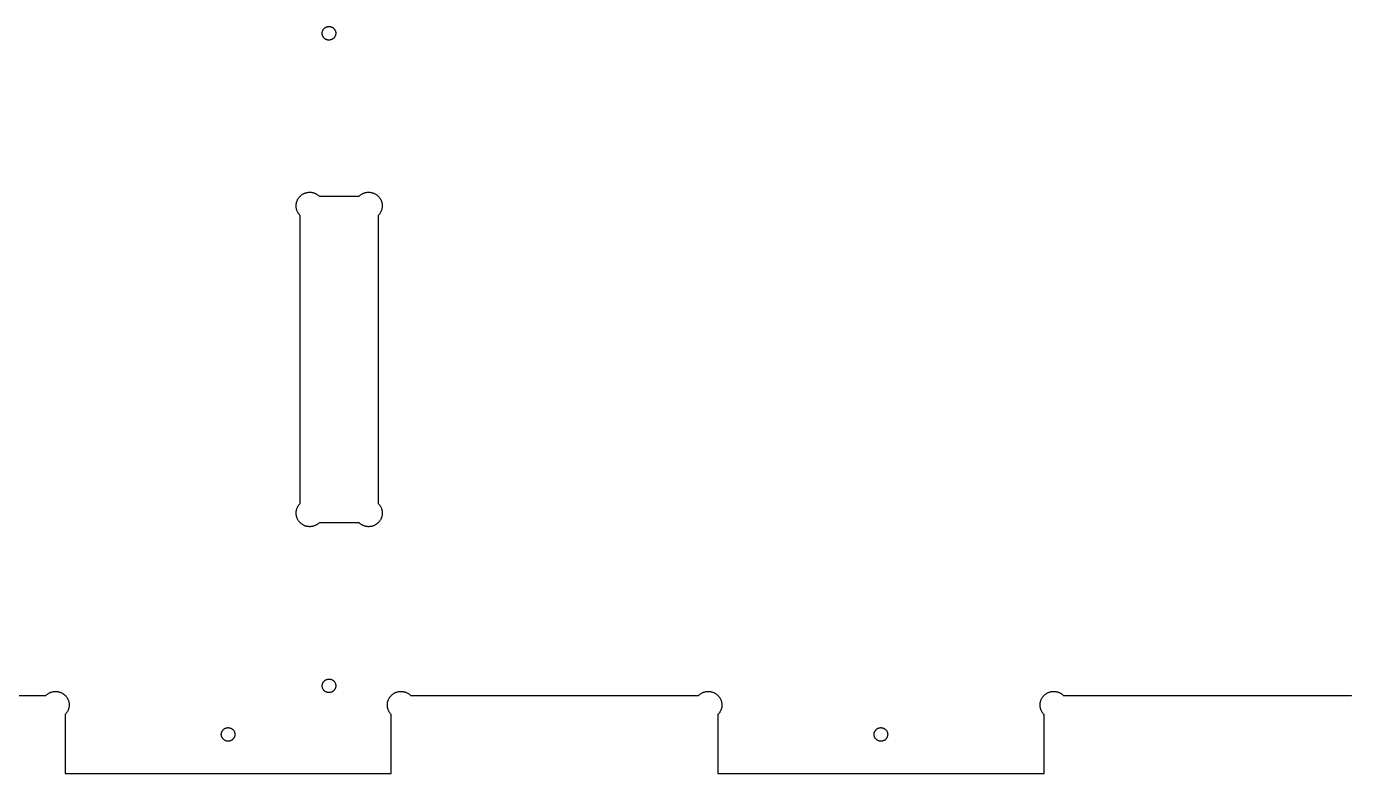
# Model space of a CAD drawing. Extents: x 0 to 96, y 0 to 48.
# Drawn here: x 48.05 to 60.23, y 3.55 to 10.43 of the extents above; entities that cross this region are included whole.
import ezdxf

# ---------------------------------------------------------------- set-up
doc = ezdxf.new("R2010")
doc.units = 0
doc.layers.add('Layer_1', color=7, linetype='CONTINUOUS')

msp = doc.modelspace()

# ---------------------------------------------------------------- linework, layer by layer
at = {"layer": 'Layer_1', "color": 7}
for p, q in [((50.766642, 10.370563), (50.767431, 10.374461)), ((50.766642, 10.366627), (50.766642, 10.370563)), ((50.766642, 10.362729), (50.766642, 10.366627)), ((50.767035, 10.358792), (50.766647, 10.362729)), ((50.76743, 10.374461), (50.767819, 10.378319)), ((50.767823, 10.378319), (50.769004, 10.382138)), ((50.769004, 10.382138), (50.770185, 10.385878)), ((50.770185, 10.385878), (50.771367, 10.38954)), ((50.771367, 10.38954), (50.772941, 10.393122)), ((50.772941, 10.393122), (50.77491, 10.396587)), ((50.77491, 10.396587), (50.776879, 10.399933)), ((50.776879, 10.399933), (50.779241, 10.403122)), ((50.779241, 10.403122), (50.781602, 10.406153)), ((50.781602, 10.406153), (50.784359, 10.409068)), ((50.784359, 10.409068), (50.787114, 10.411783)), ((50.787114, 10.411783), (50.790264, 10.414303)), ((50.790264, 10.414303), (50.793413, 10.416666)), ((50.793413, 10.416666), (50.796563, 10.418792)), ((50.796563, 10.418792), (50.800107, 10.420721)), ((50.800107, 10.420721), (50.80365, 10.422413)), ((50.80365, 10.422413), (50.807193, 10.42391)), ((50.807193, 10.42391), (50.81113, 10.42517)), ((50.81113, 10.42517), (50.814673, 10.426192)), ((50.814673, 10.426193), (50.818611, 10.426938)), ((50.818611, 10.426941), (50.822548, 10.427497)), ((50.822548, 10.427492), (50.826484, 10.42777)), ((50.826484, 10.427768), (50.830422, 10.427768)), ((50.830422, 10.427808), (50.834359, 10.427608)), ((50.834359, 10.427611), (50.838295, 10.427178)), ((50.838295, 10.427178), (50.842232, 10.426467)), ((50.842232, 10.426469), (50.845775, 10.425524)), ((50.845775, 10.425524), (50.849713, 10.424343)), ((50.849713, 10.424343), (50.853257, 10.422964)), ((50.853257, 10.422964), (50.8568, 10.421311)), ((50.8568, 10.421311), (50.860343, 10.419461)), ((50.860343, 10.419461), (50.863492, 10.417374)), ((50.863492, 10.417374), (50.867035, 10.41513)), ((50.867035, 10.41513), (50.869792, 10.41265)), ((50.869792, 10.41265), (50.872941, 10.409973)), ((50.872941, 10.409973), (50.875698, 10.407138)), ((50.875698, 10.407138), (50.87806, 10.404146)), ((50.87806, 10.404146), (50.880422, 10.400997)), ((50.880422, 10.400997), (50.88239, 10.397729)), ((50.88239, 10.397729), (50.884359, 10.394303)), ((50.884359, 10.394303), (50.886327, 10.39076)), ((50.886327, 10.39076), (50.887508, 10.387138)), ((50.887508, 10.387138), (50.889083, 10.383398)), ((50.889083, 10.383398), (50.889872, 10.379619)), ((50.88987, 10.379619), (50.890659, 10.37576)), ((50.890658, 10.37576), (50.891047, 10.371862)), ((50.891051, 10.371862), (50.89144, 10.367964)), ((50.891445, 10.360091), (50.891057, 10.356193)), ((50.891445, 10.367964), (50.891445, 10.364028)), ((50.891445, 10.364028), (50.891445, 10.360091)), ((50.76743, 10.354894), (50.767041, 10.358792)), ((50.768217, 10.351076), (50.767428, 10.354894)), ((50.769398, 10.347257), (50.768217, 10.351076)), ((50.770579, 10.343556), (50.769398, 10.347257)), ((50.772154, 10.339894), (50.770579, 10.343556)), ((50.773729, 10.33639), (50.772154, 10.339894)), ((50.775698, 10.332964), (50.773729, 10.33639)), ((50.777665, 10.329658), (50.775698, 10.332964)), ((50.780028, 10.326508), (50.777665, 10.329658)), ((50.782784, 10.323516), (50.780028, 10.326508)), ((50.785145, 10.320681), (50.782784, 10.323516)), ((50.788295, 10.318004), (50.785145, 10.320681)), ((50.791445, 10.315563), (50.788295, 10.318004)), ((50.794594, 10.31328), (50.791445, 10.315563)), ((50.797744, 10.311193), (50.794594, 10.31328)), ((50.801288, 10.309343), (50.797744, 10.311193)), ((50.804831, 10.307729), (50.801288, 10.309343)), ((50.808374, 10.306311), (50.804831, 10.307729)), ((50.812311, 10.30513), (50.808374, 10.306311)), ((50.816249, 10.304186), (50.812311, 10.30513)), ((50.819792, 10.303516), (50.816249, 10.304182)), ((50.823729, 10.303043), (50.819792, 10.303521)), ((50.827665, 10.302847), (50.823729, 10.303047)), ((50.831602, 10.302887), (50.827665, 10.302887)), ((50.83554, 10.303162), (50.831602, 10.302884)), ((50.839477, 10.303713), (50.83554, 10.303158)), ((50.843413, 10.3045), (50.839477, 10.303711)), ((50.846957, 10.305484), (50.843413, 10.304496)), ((50.850894, 10.306744), (50.846957, 10.305484)), ((50.854438, 10.30824), (50.850894, 10.306744)), ((50.857981, 10.309933), (50.854438, 10.30824)), ((50.861524, 10.311862), (50.857981, 10.309933)), ((50.864673, 10.314028), (50.861524, 10.311862)), ((50.867823, 10.316351), (50.864673, 10.314028)), ((50.870973, 10.31887), (50.867823, 10.316351)), ((50.873729, 10.321587), (50.870973, 10.31887)), ((50.876484, 10.3245), (50.873729, 10.321587)), ((50.878847, 10.327532), (50.876484, 10.3245)), ((50.881209, 10.33076), (50.878847, 10.327532)), ((50.883178, 10.334068), (50.881209, 10.33076)), ((50.885145, 10.337532), (50.883178, 10.334068)), ((50.886721, 10.341114), (50.885145, 10.337532)), ((50.887902, 10.344776), (50.886721, 10.341114)), ((50.889083, 10.348516), (50.887902, 10.344776)), ((50.890264, 10.352334), (50.889083, 10.348516)), ((50.891051, 10.356193), (50.890262, 10.352334)), ((50.609555, 8.895524), (50.61428, 8.897217)), ((50.61428, 8.897217), (50.619398, 8.898673)), ((50.619398, 8.898673), (50.624517, 8.899933)), ((50.624517, 8.899933), (50.629634, 8.900956)), ((50.629634, 8.900957), (50.634752, 8.901779)), ((50.634752, 8.901783), (50.640264, 8.902372)), ((50.640264, 8.902374), (50.645382, 8.902763)), ((50.645382, 8.902768), (50.6505, 8.902923)), ((50.6505, 8.902926), (50.655619, 8.902926)), ((50.655619, 8.902887), (50.66113, 8.902609)), ((50.66113, 8.902611), (50.666249, 8.9021)), ((50.666249, 8.902099), (50.671367, 8.901388)), ((50.671367, 8.90139), (50.676484, 8.900446)), ((50.676484, 8.900446), (50.681602, 8.899303)), ((50.681602, 8.899303), (50.686721, 8.897964)), ((50.686721, 8.897964), (50.691839, 8.89639)), ((51.154043, 8.89639), (51.158768, 8.897964)), ((51.158768, 8.897964), (51.163887, 8.899303)), ((51.163887, 8.899303), (51.169004, 8.900446)), ((51.169004, 8.900446), (51.174122, 8.90139)), ((51.174122, 8.90139), (51.179634, 8.902101)), ((51.179634, 8.902099), (51.184752, 8.90261)), ((51.184752, 8.902611), (51.18987, 8.902889)), ((51.18987, 8.902887), (51.194989, 8.902887)), ((51.194989, 8.902926), (51.2005, 8.90277)), ((51.2005, 8.902768), (51.205619, 8.902379)), ((51.205619, 8.902374), (51.210737, 8.901786)), ((51.210737, 8.901783), (51.215854, 8.900961)), ((51.215854, 8.900957), (51.220973, 8.899934)), ((51.220973, 8.899933), (51.226091, 8.898673)), ((51.226091, 8.898673), (51.231209, 8.897217)), ((51.231209, 8.897217), (51.236327, 8.895524)), ((50.526879, 8.784461), (50.527268, 8.789697)), ((50.526879, 8.779224), (50.526879, 8.784461)), ((50.526879, 8.773989), (50.526879, 8.779224)), ((50.527272, 8.789697), (50.528061, 8.794894)), ((50.52806, 8.794894), (50.528849, 8.800051)), ((50.528847, 8.800051), (50.530028, 8.805209)), ((50.530028, 8.805209), (50.531209, 8.810288)), ((50.531209, 8.810288), (50.53239, 8.815327)), ((50.53239, 8.815327), (50.534359, 8.820288)), ((50.534359, 8.820288), (50.535933, 8.82517)), ((50.535933, 8.82517), (50.538295, 8.829973)), ((50.538295, 8.829973), (50.540264, 8.834697)), ((50.540264, 8.834697), (50.54302, 8.839303)), ((50.54302, 8.839303), (50.545775, 8.843792)), ((50.545775, 8.843792), (50.548532, 8.848201)), ((50.548532, 8.848201), (50.551288, 8.852453)), ((50.551288, 8.852453), (50.554831, 8.856587)), ((50.554831, 8.856587), (50.557981, 8.860602)), ((50.557981, 8.860602), (50.561524, 8.864461)), ((50.561524, 8.864461), (50.565461, 8.868162)), ((50.565461, 8.868162), (50.569004, 8.871706)), ((50.569004, 8.871706), (50.573335, 8.875091)), ((50.573335, 8.875091), (50.577272, 8.87828)), ((50.577272, 8.87828), (50.581602, 8.881311)), ((50.581602, 8.881311), (50.585933, 8.884146)), ((50.585933, 8.884146), (50.590658, 8.886823)), ((50.590658, 8.886823), (50.594989, 8.889303)), ((50.594989, 8.889303), (50.599713, 8.891587)), ((50.599713, 8.891587), (50.604438, 8.893673)), ((50.604438, 8.893673), (50.609555, 8.895524)), ((50.691839, 8.89639), (50.696563, 8.894619)), ((50.696563, 8.894619), (50.701288, 8.89265)), ((50.701288, 8.89265), (50.706405, 8.890484)), ((50.706405, 8.890484), (50.710737, 8.888083)), ((50.710737, 8.888083), (50.715461, 8.885524)), ((50.715461, 8.885524), (50.719792, 8.882768)), ((50.719792, 8.882768), (50.724122, 8.879816)), ((50.724122, 8.879816), (50.728453, 8.876706)), ((50.728453, 8.876706), (50.73239, 8.873398)), ((50.73239, 8.873398), (50.736327, 8.869933)), ((50.736327, 8.869933), (50.740264, 8.866311)), ((50.740264, 8.866311), (51.105224, 8.866311)), ((51.105224, 8.866311), (51.109162, 8.869933)), ((51.109162, 8.869933), (51.113099, 8.873398)), ((51.113099, 8.873398), (51.117035, 8.876706)), ((51.117035, 8.876706), (51.121367, 8.879816)), ((51.121367, 8.879816), (51.125698, 8.882768)), ((51.125698, 8.882768), (51.130028, 8.885524)), ((51.130028, 8.885524), (51.134752, 8.888083)), ((51.134752, 8.888083), (51.139477, 8.890484)), ((51.139477, 8.890484), (51.144201, 8.89265)), ((51.144201, 8.89265), (51.148925, 8.894619)), ((51.148925, 8.894619), (51.154043, 8.89639)), ((51.236327, 8.895524), (51.241051, 8.893673)), ((51.241051, 8.893673), (51.245775, 8.891587)), ((51.245775, 8.891587), (51.2505, 8.889303)), ((51.2505, 8.889303), (51.255224, 8.886823)), ((51.255224, 8.886823), (51.259555, 8.884146)), ((51.259555, 8.884146), (51.263887, 8.881311)), ((51.263887, 8.881311), (51.268217, 8.87828)), ((51.268217, 8.87828), (51.272548, 8.875091)), ((51.272548, 8.875091), (51.276484, 8.871706)), ((51.276484, 8.871706), (51.280422, 8.868162)), ((51.280422, 8.868162), (51.283964, 8.864461)), ((51.283964, 8.864461), (51.287508, 8.860602)), ((51.287508, 8.860602), (51.291051, 8.856587)), ((51.291051, 8.856587), (51.294201, 8.852453)), ((51.294201, 8.852453), (51.297351, 8.848201)), ((51.297351, 8.848201), (51.300107, 8.843792)), ((51.300107, 8.843792), (51.302862, 8.839303)), ((51.302862, 8.839303), (51.305224, 8.834697)), ((51.305224, 8.834697), (51.307587, 8.829973)), ((51.307587, 8.829973), (51.309555, 8.82517)), ((51.309555, 8.82517), (51.311524, 8.820288)), ((51.311524, 8.820288), (51.313099, 8.815327)), ((51.313099, 8.815327), (51.314673, 8.810288)), ((51.314673, 8.810288), (51.315854, 8.805209)), ((51.315854, 8.805209), (51.316643, 8.800051)), ((51.316642, 8.800051), (51.317823, 8.794894)), ((51.317823, 8.794894), (51.318212, 8.789697)), ((51.318217, 8.789697), (51.318605, 8.784461)), ((51.318611, 8.784461), (51.318611, 8.779224)), ((51.318611, 8.779224), (51.318611, 8.773989)), ((50.527272, 8.768792), (50.526883, 8.773989)), ((50.527665, 8.763556), (50.527277, 8.768792)), ((50.528453, 8.758359), (50.527664, 8.763556)), ((50.529241, 8.75324), (50.528452, 8.758359)), ((50.530422, 8.748122), (50.529241, 8.75324)), ((50.531602, 8.743043), (50.530422, 8.748122)), ((50.533178, 8.738043), (50.531602, 8.743043)), ((50.535145, 8.733122), (50.533178, 8.738043)), ((50.537114, 8.72828), (50.535145, 8.733122)), ((50.539477, 8.723516), (50.537114, 8.72828)), ((50.541839, 8.71887), (50.539477, 8.723516)), ((50.544201, 8.714303), (50.541839, 8.71887)), ((50.546957, 8.709854), (50.544201, 8.714303)), ((50.550107, 8.705524), (50.546957, 8.709854)), ((50.553257, 8.701311), (50.550107, 8.705524)), ((50.556405, 8.697257), (50.553257, 8.701311)), ((50.559949, 8.693319), (50.556405, 8.697257)), ((50.563492, 8.68954), (50.559949, 8.693319)), ((50.563492, 6.039146), (50.563492, 8.68954)), ((51.285933, 8.693319), (51.281997, 8.68954)), ((51.281997, 8.68954), (51.281997, 6.039146)), ((51.289083, 8.697257), (51.285933, 8.693319)), ((51.292627, 8.701311), (51.289083, 8.697257)), ((51.295775, 8.705524), (51.292627, 8.701311)), ((51.298532, 8.709854), (51.295775, 8.705524)), ((51.301288, 8.714303), (51.298532, 8.709854)), ((51.304043, 8.71887), (51.301288, 8.714303)), ((51.306405, 8.723516), (51.304043, 8.71887)), ((51.308374, 8.72828), (51.306405, 8.723516)), ((51.310343, 8.733122), (51.308374, 8.72828)), ((51.312311, 8.738043), (51.310343, 8.733122)), ((51.313887, 8.743043), (51.312311, 8.738043)), ((51.315068, 8.748122), (51.313887, 8.743043)), ((51.316249, 8.75324), (51.315068, 8.748122)), ((51.31743, 8.758359), (51.316249, 8.75324)), ((51.317823, 8.763556), (51.317434, 8.758359)), ((51.318611, 8.768792), (51.317822, 8.763556)), ((51.318611, 8.773989), (51.318611, 8.768792)), ((50.52806, 5.967729), (50.528849, 5.972887)), ((50.528847, 5.972887), (50.530028, 5.978043)), ((50.530028, 5.978043), (50.531209, 5.983122)), ((50.531209, 5.983122), (50.53239, 5.988162)), ((50.53239, 5.988162), (50.534359, 5.993122)), ((50.534359, 5.993122), (50.535933, 5.998004)), ((50.535933, 5.998004), (50.538295, 6.002808)), ((50.538295, 6.002808), (50.540264, 6.007532)), ((50.540264, 6.007532), (50.54302, 6.012138)), ((50.54302, 6.012138), (50.545775, 6.016627)), ((50.545775, 6.016627), (50.548532, 6.021036)), ((50.548532, 6.021036), (50.551288, 6.025288)), ((50.551288, 6.025288), (50.554831, 6.029421)), ((50.554831, 6.029421), (50.557981, 6.033438)), ((50.557981, 6.033438), (50.561524, 6.037296)), ((50.561524, 6.037296), (50.563492, 6.039146)), ((51.281997, 6.039146), (51.283964, 6.037296)), ((51.283964, 6.037296), (51.287508, 6.033438)), ((51.287508, 6.033438), (51.291051, 6.029421)), ((51.291051, 6.029421), (51.294201, 6.025288)), ((51.294201, 6.025288), (51.297351, 6.021036)), ((51.297351, 6.021036), (51.300107, 6.016627)), ((51.300107, 6.016627), (51.302862, 6.012138)), ((51.302862, 6.012138), (51.305224, 6.007532)), ((51.305224, 6.007532), (51.307587, 6.002808)), ((51.307587, 6.002808), (51.309555, 5.998004)), ((51.309555, 5.998004), (51.311524, 5.993122)), ((51.311524, 5.993122), (51.313099, 5.988162)), ((51.313099, 5.988162), (51.314673, 5.983122)), ((51.314673, 5.983122), (51.315854, 5.978043)), ((51.315854, 5.978043), (51.316643, 5.972887)), ((51.316642, 5.972887), (51.317823, 5.967729)), ((50.526879, 5.957296), (50.527268, 5.962532)), ((50.526879, 5.952059), (50.526879, 5.957296)), ((50.526879, 5.949461), (50.526879, 5.952059)), ((50.526879, 5.944224), (50.526879, 5.949461)), ((50.527272, 5.938989), (50.526883, 5.944224)), ((50.52806, 5.933792), (50.527271, 5.938989)), ((50.527272, 5.962532), (50.528061, 5.967729)), ((50.528847, 5.928634), (50.528058, 5.933792)), ((50.530028, 5.923516), (50.528847, 5.928634)), ((50.531209, 5.918398), (50.530028, 5.923516)), ((50.53239, 5.913398), (50.531209, 5.918398)), ((50.534359, 5.908438), (50.53239, 5.913398)), ((50.535933, 5.903556), (50.534359, 5.908438)), ((50.538295, 5.898752), (50.535933, 5.903556)), ((50.540264, 5.894028), (50.538295, 5.898752)), ((50.54302, 5.889421), (50.540264, 5.894028)), ((50.545775, 5.884894), (50.54302, 5.889421)), ((50.548532, 5.880524), (50.545775, 5.884894)), ((50.551288, 5.876232), (50.548532, 5.880524)), ((50.554831, 5.872099), (50.551288, 5.876232)), ((50.557981, 5.868122), (50.554831, 5.872099)), ((50.561524, 5.864264), (50.557981, 5.868122)), ((50.565461, 5.860563), (50.561524, 5.864264)), ((50.569004, 5.85702), (50.565461, 5.860563)), ((50.573335, 5.853634), (50.569004, 5.85702)), ((50.577272, 5.850406), (50.573335, 5.853634)), ((50.581602, 5.847374), (50.577272, 5.850406)), ((50.728453, 5.851981), (50.724122, 5.84887)), ((50.73239, 5.855288), (50.728453, 5.851981)), ((50.736327, 5.858752), (50.73239, 5.855288)), ((50.740264, 5.862374), (50.736327, 5.858752)), ((51.105224, 5.862374), (50.740264, 5.862374)), ((51.109162, 5.858752), (51.105224, 5.862374)), ((51.113099, 5.855288), (51.109162, 5.858752)), ((51.117035, 5.851981), (51.113099, 5.855288)), ((51.121367, 5.84887), (51.117035, 5.851981)), ((51.268217, 5.850406), (51.263887, 5.847374)), ((51.272548, 5.853634), (51.268217, 5.850406)), ((51.276484, 5.85702), (51.272548, 5.853634)), ((51.280422, 5.860563), (51.276484, 5.85702)), ((51.283964, 5.864264), (51.280422, 5.860563)), ((51.287508, 5.868122), (51.283964, 5.864264)), ((51.291051, 5.872099), (51.287508, 5.868122)), ((51.294201, 5.876232), (51.291051, 5.872099)), ((51.297351, 5.880524), (51.294201, 5.876232)), ((51.300107, 5.884894), (51.297351, 5.880524)), ((51.302862, 5.889421), (51.300107, 5.884894)), ((51.305224, 5.894028), (51.302862, 5.889421)), ((51.307587, 5.898752), (51.305224, 5.894028)), ((51.309555, 5.903556), (51.307587, 5.898752)), ((51.311524, 5.908438), (51.309555, 5.903556)), ((51.313099, 5.913398), (51.311524, 5.908438)), ((51.314673, 5.918398), (51.313099, 5.913398)), ((51.315854, 5.923516), (51.314673, 5.918398)), ((51.316642, 5.928634), (51.315853, 5.923516)), ((51.317823, 5.933792), (51.316642, 5.928634)), ((51.317823, 5.967729), (51.318212, 5.962532)), ((51.318217, 5.938989), (51.317828, 5.933792)), ((51.318217, 5.962532), (51.318605, 5.957296)), ((51.318611, 5.944224), (51.318222, 5.938989)), ((51.318611, 5.957296), (51.318611, 5.952059)), ((51.318611, 5.952059), (51.318611, 5.949461)), ((51.318611, 5.949461), (51.318611, 5.944224)), ((50.585933, 5.84454), (50.581602, 5.847374)), ((50.590658, 5.841862), (50.585933, 5.84454)), ((50.594989, 5.839382), (50.590658, 5.841862)), ((50.599713, 5.837099), (50.594989, 5.839382)), ((50.604438, 5.835051), (50.599713, 5.837099)), ((50.609555, 5.833162), (50.604438, 5.835051)), ((50.61428, 5.831508), (50.609555, 5.833162)), ((50.619398, 5.830012), (50.61428, 5.831508)), ((50.624517, 5.828792), (50.619398, 5.830012)), ((50.629634, 5.827729), (50.624517, 5.828796)), ((50.634752, 5.826941), (50.629634, 5.82773)), ((50.640264, 5.826311), (50.634752, 5.826944)), ((50.645382, 5.825957), (50.640264, 5.826312)), ((50.6505, 5.82576), (50.645382, 5.82596)), ((50.655619, 5.825839), (50.6505, 5.825728)), ((50.66113, 5.826114), (50.655619, 5.825837)), ((50.666249, 5.826587), (50.66113, 5.826109)), ((50.671367, 5.827296), (50.666249, 5.826584)), ((50.676484, 5.82824), (50.671367, 5.827296)), ((50.681602, 5.829382), (50.676484, 5.82824)), ((50.686721, 5.830721), (50.681602, 5.829382)), ((50.691839, 5.832296), (50.686721, 5.830721)), ((50.696563, 5.834068), (50.691839, 5.832296)), ((50.701288, 5.836036), (50.696563, 5.834068)), ((50.706405, 5.83824), (50.701288, 5.836036)), ((50.710737, 5.840602), (50.706405, 5.83824)), ((50.715461, 5.843162), (50.710737, 5.840602)), ((50.719792, 5.845918), (50.715461, 5.843162)), ((50.724122, 5.84887), (50.719792, 5.845918)), ((51.125698, 5.845918), (51.121367, 5.84887)), ((51.130028, 5.843162), (51.125698, 5.845918)), ((51.134752, 5.840602), (51.130028, 5.843162)), ((51.139477, 5.83824), (51.134752, 5.840602)), ((51.144201, 5.836036), (51.139477, 5.83824)), ((51.148925, 5.834068), (51.144201, 5.836036)), ((51.154043, 5.832296), (51.148925, 5.834068)), ((51.158768, 5.830721), (51.154043, 5.832296)), ((51.163887, 5.829382), (51.158768, 5.830721)), ((51.169004, 5.82824), (51.163887, 5.829382)), ((51.174122, 5.827296), (51.169004, 5.82824)), ((51.179634, 5.826587), (51.174122, 5.827298)), ((51.184752, 5.826114), (51.179634, 5.826592)), ((51.18987, 5.825839), (51.184752, 5.826117)), ((51.194989, 5.82576), (51.18987, 5.825871)), ((51.2005, 5.825957), (51.194989, 5.825757)), ((51.205619, 5.826311), (51.2005, 5.825956)), ((51.210737, 5.826941), (51.205619, 5.826308)), ((51.215854, 5.827729), (51.210737, 5.82694)), ((51.220973, 5.828792), (51.215854, 5.827726)), ((51.226091, 5.830012), (51.220973, 5.828792)), ((51.231209, 5.831508), (51.226091, 5.830012)), ((51.236327, 5.833162), (51.231209, 5.831508)), ((51.241051, 5.835051), (51.236327, 5.833162)), ((51.245775, 5.837099), (51.241051, 5.835051)), ((51.2505, 5.839382), (51.245775, 5.837099)), ((51.255224, 5.841862), (51.2505, 5.839382)), ((51.259555, 5.84454), (51.255224, 5.841862)), ((51.263887, 5.847374), (51.259555, 5.84454)), ((50.771367, 4.385602), (50.772941, 4.389186)), ((50.772941, 4.389186), (50.77491, 4.39265)), ((50.77491, 4.39265), (50.776879, 4.395997)), ((50.776879, 4.395997), (50.779241, 4.399186)), ((50.779241, 4.399186), (50.781602, 4.402217)), ((50.781602, 4.402217), (50.784359, 4.40513)), ((50.784359, 4.40513), (50.787114, 4.407847)), ((50.787114, 4.407847), (50.790264, 4.410367)), ((50.790264, 4.410367), (50.793413, 4.412729)), ((50.793413, 4.412729), (50.796563, 4.414854)), ((50.796563, 4.414854), (50.800107, 4.416783)), ((50.800107, 4.416783), (50.80365, 4.418477)), ((50.80365, 4.418477), (50.807193, 4.419973)), ((50.807193, 4.419973), (50.81113, 4.421232)), ((50.81113, 4.421232), (50.814673, 4.422254)), ((50.814673, 4.422257), (50.818611, 4.423001)), ((50.818611, 4.423004), (50.822548, 4.42356)), ((50.822548, 4.423556), (50.826484, 4.423833)), ((50.826484, 4.423831), (50.830422, 4.423831)), ((50.830422, 4.42387), (50.834359, 4.42367)), ((50.834359, 4.423673), (50.838295, 4.42324)), ((50.838295, 4.42324), (50.842232, 4.422529)), ((50.842232, 4.422532), (50.845775, 4.421588)), ((50.845775, 4.421587), (50.849713, 4.420406)), ((50.849713, 4.420406), (50.853257, 4.419028)), ((50.853257, 4.419028), (50.8568, 4.417374)), ((50.8568, 4.417374), (50.860343, 4.415524)), ((50.860343, 4.415524), (50.863492, 4.413438)), ((50.863492, 4.413438), (50.867035, 4.411193)), ((50.867035, 4.411193), (50.869792, 4.408713)), ((50.869792, 4.408713), (50.872941, 4.406036)), ((50.872941, 4.406036), (50.875698, 4.403201)), ((50.875698, 4.403201), (50.87806, 4.400209)), ((50.87806, 4.400209), (50.880422, 4.397059)), ((50.880422, 4.397059), (50.88239, 4.393792)), ((50.88239, 4.393792), (50.884359, 4.390367)), ((50.884359, 4.390367), (50.886327, 4.386823)), ((45.575107, 4.273556), (48.225303, 4.273556)), ((48.225303, 4.273556), (48.227272, 4.275367)), ((48.227272, 4.275367), (48.231209, 4.27891)), ((48.231209, 4.27891), (48.235145, 4.282296)), ((48.235145, 4.282296), (48.239477, 4.285524)), ((48.239477, 4.285524), (48.243808, 4.288556)), ((48.243808, 4.288556), (48.248138, 4.29139)), ((48.248138, 4.29139), (48.252469, 4.294068)), ((48.252469, 4.294068), (48.257193, 4.296548)), ((48.257193, 4.296548), (48.261918, 4.298831)), ((48.261918, 4.298831), (48.266642, 4.300878)), ((48.266642, 4.300878), (48.271367, 4.302768)), ((48.271367, 4.302768), (48.276484, 4.304461)), ((48.276484, 4.304461), (48.281602, 4.305918)), ((48.281602, 4.305918), (48.286721, 4.307138)), ((48.286721, 4.307138), (48.291839, 4.308204)), ((48.291839, 4.308201), (48.296957, 4.30899)), ((48.296957, 4.308989), (48.302075, 4.309622)), ((48.302075, 4.309619), (48.307193, 4.309974)), ((48.307193, 4.309973), (48.312705, 4.310173)), ((48.312705, 4.31017), (48.315068, 4.31017)), ((48.315068, 4.31017), (48.320579, 4.30997)), ((48.320579, 4.309973), (48.325698, 4.309618)), ((48.325698, 4.309619), (48.330815, 4.308986)), ((48.330815, 4.308989), (48.335933, 4.3082)), ((48.335933, 4.308201), (48.341051, 4.307134)), ((48.341051, 4.307138), (48.34617, 4.305918)), ((48.34617, 4.305918), (48.351288, 4.304461)), ((48.351288, 4.304461), (48.356405, 4.302768)), ((48.356405, 4.302768), (48.36113, 4.300878)), ((48.36113, 4.300878), (48.365854, 4.298831)), ((48.365854, 4.298831), (48.370579, 4.296548)), ((48.370579, 4.296548), (48.375303, 4.294068)), ((48.375303, 4.294068), (48.379634, 4.29139)), ((48.379634, 4.29139), (48.383964, 4.288556)), ((48.383964, 4.288556), (48.388295, 4.285524)), ((48.388295, 4.285524), (48.392627, 4.282296)), ((48.392627, 4.282296), (48.396563, 4.27891)), ((48.396563, 4.27891), (48.4005, 4.275367)), ((48.4005, 4.275367), (48.404043, 4.271666)), ((48.404043, 4.271666), (48.407587, 4.267847)), ((48.407587, 4.267847), (48.41113, 4.263831)), ((50.766642, 4.366627), (50.767431, 4.370524)), ((50.766642, 4.362689), (50.766642, 4.366627)), ((50.766642, 4.358792), (50.766642, 4.362689)), ((50.767035, 4.354854), (50.766647, 4.358792)), ((50.76743, 4.350957), (50.767041, 4.354854)), ((50.768217, 4.347138), (50.767428, 4.350957)), ((50.76743, 4.370524), (50.767819, 4.374382)), ((50.767823, 4.374382), (50.769004, 4.378201)), ((50.769398, 4.343319), (50.768217, 4.347138)), ((50.769004, 4.378201), (50.770185, 4.381941)), ((50.770579, 4.339619), (50.769398, 4.343319)), ((50.770185, 4.381941), (50.771367, 4.385602)), ((50.772154, 4.335957), (50.770579, 4.339619)), ((50.773729, 4.332453), (50.772154, 4.335957)), ((50.775698, 4.329028), (50.773729, 4.332453)), ((50.777665, 4.325721), (50.775698, 4.329028)), ((50.780028, 4.322571), (50.777665, 4.325721)), ((50.782784, 4.319579), (50.780028, 4.322571)), ((50.785145, 4.316744), (50.782784, 4.319579)), ((50.788295, 4.314068), (50.785145, 4.316744)), ((50.791445, 4.311627), (50.788295, 4.314068)), ((50.794594, 4.309343), (50.791445, 4.311627)), ((50.797744, 4.307257), (50.794594, 4.309343)), ((50.801288, 4.305406), (50.797744, 4.307257)), ((50.804831, 4.303792), (50.801288, 4.305406)), ((50.808374, 4.302374), (50.804831, 4.303792)), ((50.812311, 4.301193), (50.808374, 4.302374)), ((50.816249, 4.300249), (50.812311, 4.301193)), ((50.819792, 4.299579), (50.816249, 4.300246)), ((50.823729, 4.299107), (50.819792, 4.299584)), ((50.827665, 4.29891), (50.823729, 4.29911)), ((50.831602, 4.298949), (50.827665, 4.298949)), ((50.83554, 4.299224), (50.831602, 4.298947)), ((50.839477, 4.299776), (50.83554, 4.29922)), ((50.843413, 4.300563), (50.839477, 4.299774)), ((50.846957, 4.301548), (50.843413, 4.300559)), ((50.850894, 4.302808), (50.846957, 4.301548)), ((50.854438, 4.304303), (50.850894, 4.302808)), ((50.857981, 4.305997), (50.854438, 4.304303)), ((50.861524, 4.307926), (50.857981, 4.305997)), ((50.864673, 4.310091), (50.861524, 4.307926)), ((50.867823, 4.312413), (50.864673, 4.310091)), ((50.870973, 4.314933), (50.867823, 4.312413)), ((50.873729, 4.31765), (50.870973, 4.314933)), ((50.876484, 4.320563), (50.873729, 4.31765)), ((50.878847, 4.323594), (50.876484, 4.320563)), ((50.881209, 4.326823), (50.878847, 4.323594)), ((50.883178, 4.33013), (50.881209, 4.326823)), ((50.885145, 4.333594), (50.883178, 4.33013)), ((50.886721, 4.337178), (50.885145, 4.333594)), ((50.886327, 4.386823), (50.887508, 4.383201)), ((50.887902, 4.340839), (50.886721, 4.337178)), ((50.887508, 4.383201), (50.889083, 4.379461)), ((50.889083, 4.344579), (50.887902, 4.340839)), ((50.889083, 4.379461), (50.889872, 4.375681)), ((50.890264, 4.348398), (50.889083, 4.344579)), ((50.88987, 4.375681), (50.890659, 4.371823)), ((50.891051, 4.352257), (50.890262, 4.348398)), ((50.890658, 4.371823), (50.891047, 4.367926)), ((50.891051, 4.367926), (50.89144, 4.364028)), ((50.891445, 4.356153), (50.891057, 4.352257)), ((50.891445, 4.364028), (50.891445, 4.360091)), ((50.891445, 4.360091), (50.891445, 4.356153)), ((51.393413, 4.263831), (51.396957, 4.267847)), ((51.396957, 4.267847), (51.4005, 4.271666)), ((51.4005, 4.271666), (51.404043, 4.275367)), ((51.404043, 4.275367), (51.407981, 4.27891)), ((51.407981, 4.27891), (51.411918, 4.282296)), ((51.411918, 4.282296), (51.416249, 4.285524)), ((51.416249, 4.285524), (51.420579, 4.288556)), ((51.420579, 4.288556), (51.42491, 4.29139)), ((51.42491, 4.29139), (51.429241, 4.294068)), ((51.429241, 4.294068), (51.433964, 4.296548)), ((51.433964, 4.296548), (51.438689, 4.298831)), ((51.438689, 4.298831), (51.443413, 4.300878)), ((51.443413, 4.300878), (51.448138, 4.302768)), ((51.448138, 4.302768), (51.453257, 4.304461)), ((51.453257, 4.304461), (51.458374, 4.305918)), ((51.458374, 4.305918), (51.463492, 4.307138)), ((51.463492, 4.307138), (51.468611, 4.308204)), ((51.468611, 4.308201), (51.473729, 4.30899)), ((51.473729, 4.308989), (51.478847, 4.309622)), ((51.478847, 4.309619), (51.483964, 4.309974)), ((51.483964, 4.309973), (51.489477, 4.310173)), ((51.489477, 4.31017), (51.494594, 4.310059)), ((51.494594, 4.310091), (51.499713, 4.309813)), ((51.499713, 4.309816), (51.504831, 4.309338)), ((51.504831, 4.309343), (51.510343, 4.308632)), ((51.510343, 4.308634), (51.515461, 4.30769)), ((51.515461, 4.307689), (51.520579, 4.306548)), ((51.520579, 4.306548), (51.525698, 4.305209)), ((51.525698, 4.305209), (51.530422, 4.303634)), ((51.530422, 4.303634), (51.53554, 4.301862)), ((51.53554, 4.301862), (51.540264, 4.299894)), ((51.540264, 4.299894), (51.544989, 4.297689)), ((51.544989, 4.297689), (51.549713, 4.295327)), ((51.549713, 4.295327), (51.554438, 4.292768)), ((51.554438, 4.292768), (51.558768, 4.290012)), ((51.558768, 4.290012), (51.563099, 4.287059)), ((51.563099, 4.287059), (51.56743, 4.283949)), ((51.56743, 4.283949), (51.571367, 4.280642)), ((51.571367, 4.280642), (51.575303, 4.277178)), ((51.575303, 4.277178), (51.579241, 4.273556)), ((51.579241, 4.273556), (54.229241, 4.273556)), ((54.229241, 4.273556), (54.231209, 4.275367)), ((54.231209, 4.275367), (54.235145, 4.27891)), ((54.235145, 4.27891), (54.239083, 4.282296)), ((54.239083, 4.282296), (54.243413, 4.285524)), ((54.243413, 4.285524), (54.247744, 4.288556)), ((54.247744, 4.288556), (54.252075, 4.29139)), ((54.252075, 4.29139), (54.256405, 4.294068)), ((54.256405, 4.294068), (54.26113, 4.296548)), ((54.26113, 4.296548), (54.265854, 4.298831)), ((54.265854, 4.298831), (54.270579, 4.300878)), ((54.270579, 4.300878), (54.275303, 4.302768)), ((54.275303, 4.302768), (54.280422, 4.304461)), ((54.280422, 4.304461), (54.28554, 4.305918)), ((54.28554, 4.305918), (54.290658, 4.307138)), ((54.290658, 4.307138), (54.295775, 4.308204)), ((54.295775, 4.308201), (54.300894, 4.30899)), ((54.300894, 4.308989), (54.306012, 4.309622)), ((54.306012, 4.309619), (54.31113, 4.309974)), ((54.31113, 4.309973), (54.316642, 4.310173)), ((54.316642, 4.31017), (54.319004, 4.31017)), ((54.319004, 4.31017), (54.324517, 4.30997)), ((54.324517, 4.309973), (54.329634, 4.309618)), ((54.329634, 4.309619), (54.334752, 4.308986)), ((54.334752, 4.308989), (54.33987, 4.3082)), ((54.33987, 4.308201), (54.344989, 4.307134)), ((54.344989, 4.307138), (54.350107, 4.305918)), ((54.350107, 4.305918), (54.355224, 4.304461)), ((54.355224, 4.304461), (54.360343, 4.302768)), ((54.360343, 4.302768), (54.365068, 4.300878)), ((54.365068, 4.300878), (54.369792, 4.298831)), ((54.369792, 4.298831), (54.374517, 4.296548)), ((54.374517, 4.296548), (54.379241, 4.294068)), ((54.379241, 4.294068), (54.383571, 4.29139)), ((54.383571, 4.29139), (54.387902, 4.288556)), ((54.387902, 4.288556), (54.392232, 4.285524)), ((54.392232, 4.285524), (54.396563, 4.282296)), ((54.396563, 4.282296), (54.4005, 4.27891)), ((54.4005, 4.27891), (54.404438, 4.275367)), ((54.404438, 4.275367), (54.407981, 4.271666)), ((54.407981, 4.271666), (54.411524, 4.267847)), ((54.411524, 4.267847), (54.415068, 4.263831)), ((57.397351, 4.263831), (57.400894, 4.267847)), ((57.400894, 4.267847), (57.404438, 4.271666)), ((57.404438, 4.271666), (57.407981, 4.275367)), ((57.407981, 4.275367), (57.411918, 4.27891)), ((57.411918, 4.27891), (57.415854, 4.282296)), ((57.415854, 4.282296), (57.420185, 4.285524)), ((57.420185, 4.285524), (57.424517, 4.288556)), ((57.424517, 4.288556), (57.428847, 4.29139)), ((57.428847, 4.29139), (57.433178, 4.294068)), ((57.433178, 4.294068), (57.437902, 4.296548)), ((57.437902, 4.296548), (57.442627, 4.298831)), ((57.442627, 4.298831), (57.447351, 4.300878)), ((57.447351, 4.300878), (57.452075, 4.302768)), ((57.452075, 4.302768), (57.457193, 4.304461)), ((57.457193, 4.304461), (57.462311, 4.305918)), ((57.462311, 4.305918), (57.46743, 4.307138)), ((57.46743, 4.307138), (57.472548, 4.308204)), ((57.472548, 4.308201), (57.477665, 4.30899)), ((57.477665, 4.308989), (57.482783, 4.309622)), ((57.482783, 4.309619), (57.487902, 4.309974)), ((57.487902, 4.309973), (57.493413, 4.310173)), ((57.493413, 4.31017), (57.498532, 4.310059)), ((57.498532, 4.310091), (57.50365, 4.309813)), ((57.50365, 4.309816), (57.508768, 4.309338)), ((57.508768, 4.309343), (57.51428, 4.308632)), ((57.51428, 4.308634), (57.519398, 4.30769)), ((57.519398, 4.307689), (57.524517, 4.306548)), ((57.524517, 4.306548), (57.529634, 4.305209)), ((57.529634, 4.305209), (57.534359, 4.303634)), ((57.534359, 4.303634), (57.539477, 4.301862)), ((57.539477, 4.301862), (57.544201, 4.299894)), ((57.544201, 4.299894), (57.548925, 4.297689)), ((57.548925, 4.297689), (57.55365, 4.295327)), ((57.55365, 4.295327), (57.558374, 4.292768)), ((57.558374, 4.292768), (57.562705, 4.290012)), ((57.562705, 4.290012), (57.567035, 4.287059)), ((57.567035, 4.287059), (57.571367, 4.283949)), ((57.571367, 4.283949), (57.575303, 4.280642)), ((57.575303, 4.280642), (57.579241, 4.277178)), ((57.579241, 4.277178), (57.583178, 4.273556)), ((57.583178, 4.273556), (60.233178, 4.273556)), ((60.233178, 4.273556), (60.235145, 4.275367)), ((48.41113, 4.263831), (48.41428, 4.259697)), ((48.41428, 4.259697), (48.41743, 4.255406)), ((48.41743, 4.255406), (48.420185, 4.251036)), ((48.420185, 4.251036), (48.422941, 4.246508)), ((48.422941, 4.246508), (48.425303, 4.241902)), ((48.425303, 4.241902), (48.427665, 4.237217)), ((48.427665, 4.237217), (48.429634, 4.232374)), ((48.429634, 4.232374), (48.431602, 4.227492)), ((48.43239, 4.145288), (48.430422, 4.140367)), ((48.431602, 4.227492), (48.433178, 4.222532)), ((48.433964, 4.150288), (48.43239, 4.145288)), ((48.433178, 4.222532), (48.434752, 4.217532)), ((48.435145, 4.155367), (48.433964, 4.150288)), ((48.434752, 4.217532), (48.435933, 4.212413)), ((48.436327, 4.160446), (48.435145, 4.155367)), ((48.435933, 4.212413), (48.436722, 4.207296)), ((48.437508, 4.165602), (48.436327, 4.160446)), ((48.436721, 4.207296), (48.437902, 4.202138)), ((48.437902, 4.1708), (48.437513, 4.165602)), ((48.438689, 4.175997), (48.4379, 4.1708)), ((48.437902, 4.202138), (48.438291, 4.196941)), ((48.438295, 4.196941), (48.438684, 4.191706)), ((48.438689, 4.191706), (48.438689, 4.186469)), ((48.438689, 4.186469), (48.438689, 4.181232)), ((48.438689, 4.181232), (48.438689, 4.175997)), ((51.366642, 4.1708), (51.365853, 4.175997)), ((51.365854, 4.191706), (51.366243, 4.196941)), ((51.365854, 4.186469), (51.365854, 4.191706)), ((51.365854, 4.181232), (51.365854, 4.186469)), ((51.365854, 4.175997), (51.365854, 4.181232)), ((51.366249, 4.196941), (51.366638, 4.202138)), ((51.366642, 4.202138), (51.367823, 4.207296)), ((51.367035, 4.165602), (51.366647, 4.1708)), ((51.368217, 4.160446), (51.367035, 4.165602)), ((51.367823, 4.207296), (51.368612, 4.212413)), ((51.369398, 4.155367), (51.368217, 4.160446)), ((51.368611, 4.212413), (51.369792, 4.217532)), ((51.370579, 4.150288), (51.369398, 4.155367)), ((51.369792, 4.217532), (51.371367, 4.222532)), ((51.372154, 4.145288), (51.370579, 4.150288)), ((51.371367, 4.222532), (51.372941, 4.227492)), ((51.374122, 4.140367), (51.372154, 4.145288)), ((51.372941, 4.227492), (51.37491, 4.232374)), ((51.37491, 4.232374), (51.376879, 4.237217)), ((51.376879, 4.237217), (51.379241, 4.241902)), ((51.379241, 4.241902), (51.381602, 4.246508)), ((51.381602, 4.246508), (51.384359, 4.251036)), ((51.384359, 4.251036), (51.387114, 4.255406)), ((51.387114, 4.255406), (51.390264, 4.259697)), ((51.390264, 4.259697), (51.393413, 4.263831)), ((54.415068, 4.263831), (54.418217, 4.259697)), ((54.418217, 4.259697), (54.421367, 4.255406)), ((54.421367, 4.255406), (54.424122, 4.251036)), ((54.424122, 4.251036), (54.426879, 4.246508)), ((54.426879, 4.246508), (54.429241, 4.241902)), ((54.429241, 4.241902), (54.431602, 4.237217)), ((54.431602, 4.237217), (54.433571, 4.232374)), ((54.433571, 4.232374), (54.43554, 4.227492)), ((54.436327, 4.145288), (54.434359, 4.140367)), ((54.43554, 4.227492), (54.437114, 4.222532)), ((54.437902, 4.150288), (54.436327, 4.145288)), ((54.437114, 4.222532), (54.438689, 4.217532)), ((54.439083, 4.155367), (54.437902, 4.150288)), ((54.438689, 4.217532), (54.43987, 4.212413)), ((54.440264, 4.160446), (54.439083, 4.155367)), ((54.43987, 4.212413), (54.440659, 4.207296)), ((54.441445, 4.165602), (54.440264, 4.160446)), ((54.440658, 4.207296), (54.441839, 4.202138)), ((54.441839, 4.1708), (54.44145, 4.165602)), ((54.442627, 4.175997), (54.441838, 4.1708)), ((54.441839, 4.202138), (54.442228, 4.196941)), ((54.442232, 4.196941), (54.442621, 4.191706)), ((54.442627, 4.191706), (54.442627, 4.186469)), ((54.442627, 4.186469), (54.442627, 4.181232)), ((54.442627, 4.181232), (54.442627, 4.175997)), ((57.370579, 4.1708), (57.36979, 4.175997)), ((57.369792, 4.191706), (57.370181, 4.196941)), ((57.369792, 4.186469), (57.369792, 4.191706)), ((57.369792, 4.181232), (57.369792, 4.186469)), ((57.369792, 4.175997), (57.369792, 4.181232)), ((57.370185, 4.196941), (57.370574, 4.202138)), ((57.370579, 4.202138), (57.37176, 4.207296)), ((57.370973, 4.165602), (57.370584, 4.1708)), ((57.372154, 4.160446), (57.370973, 4.165602)), ((57.37176, 4.207296), (57.372549, 4.212413)), ((57.373335, 4.155367), (57.372154, 4.160446)), ((57.372548, 4.212413), (57.373729, 4.217532)), ((57.374517, 4.150288), (57.373335, 4.155367)), ((57.373729, 4.217532), (57.375303, 4.222532)), ((57.376091, 4.145288), (57.374517, 4.150288)), ((57.375303, 4.222532), (57.376879, 4.227492)), ((57.37806, 4.140367), (57.376091, 4.145288)), ((57.376879, 4.227492), (57.378847, 4.232374)), ((57.378847, 4.232374), (57.380815, 4.237217)), ((57.380815, 4.237217), (57.383178, 4.241902)), ((57.383178, 4.241902), (57.38554, 4.246508)), ((57.38554, 4.246508), (57.388295, 4.251036)), ((57.388295, 4.251036), (57.391051, 4.255406)), ((57.391051, 4.255406), (57.394201, 4.259697)), ((57.394201, 4.259697), (57.397351, 4.263831)), ((48.406012, 4.100563), (48.402075, 4.096783)), ((48.402075, 4.096783), (48.402075, 3.554816)), ((48.409162, 4.1045), (48.406012, 4.100563)), ((48.412705, 4.108556), (48.409162, 4.1045)), ((48.415854, 4.112768), (48.412705, 4.108556)), ((48.418611, 4.117099), (48.415854, 4.112768)), ((48.421367, 4.121548), (48.418611, 4.117099)), ((48.424122, 4.126076), (48.421367, 4.121548)), ((48.426484, 4.13076), (48.424122, 4.126076)), ((48.428453, 4.135524), (48.426484, 4.13076)), ((48.430422, 4.140367), (48.428453, 4.135524)), ((51.376091, 4.135524), (51.374122, 4.140367)), ((51.37806, 4.13076), (51.376091, 4.135524)), ((51.380422, 4.126076), (51.37806, 4.13076)), ((51.383178, 4.121548), (51.380422, 4.126076)), ((51.385933, 4.117099), (51.383178, 4.121548)), ((51.388689, 4.112768), (51.385933, 4.117099)), ((51.391839, 4.108556), (51.388689, 4.112768)), ((51.395382, 4.1045), (51.391839, 4.108556)), ((51.398532, 4.100563), (51.395382, 4.1045)), ((51.402469, 4.096783), (51.398532, 4.100563)), ((51.402469, 3.554816), (51.402469, 4.096783)), ((54.409949, 4.100563), (54.406012, 4.096783)), ((54.406012, 4.096783), (54.406012, 3.554816)), ((54.413099, 4.1045), (54.409949, 4.100563)), ((54.416642, 4.108556), (54.413099, 4.1045)), ((54.419792, 4.112768), (54.416642, 4.108556)), ((54.422548, 4.117099), (54.419792, 4.112768)), ((54.425303, 4.121548), (54.422548, 4.117099)), ((54.42806, 4.126076), (54.425303, 4.121548)), ((54.430422, 4.13076), (54.42806, 4.126076)), ((54.43239, 4.135524), (54.430422, 4.13076)), ((54.434359, 4.140367), (54.43239, 4.135524)), ((57.380028, 4.135524), (57.37806, 4.140367)), ((57.381997, 4.13076), (57.380028, 4.135524)), ((57.384359, 4.126076), (57.381997, 4.13076)), ((57.387114, 4.121548), (57.384359, 4.126076)), ((57.38987, 4.117099), (57.387114, 4.121548)), ((57.392627, 4.112768), (57.38987, 4.117099)), ((57.395775, 4.108556), (57.392627, 4.112768)), ((57.399319, 4.1045), (57.395775, 4.108556)), ((57.402469, 4.100563), (57.399319, 4.1045)), ((57.406405, 4.096783), (57.402469, 4.100563)), ((57.406405, 3.554816), (57.406405, 4.096783)), ((49.838689, 3.915484), (49.839078, 3.919421)), ((49.838689, 3.911548), (49.838689, 3.915484)), ((49.839083, 3.90765), (49.838694, 3.911548)), ((49.839083, 3.919421), (49.839472, 3.923319)), ((49.839477, 3.903752), (49.839088, 3.90765)), ((49.840264, 3.899894), (49.839475, 3.903752)), ((49.839477, 3.923319), (49.840265, 3.927178)), ((49.840264, 3.927178), (49.841053, 3.930997)), ((49.841051, 3.930997), (49.842232, 3.934737)), ((49.842232, 3.934737), (49.843808, 3.938398)), ((49.843808, 3.938398), (49.845382, 3.941981)), ((49.845382, 3.941981), (49.847351, 3.945446)), ((49.847351, 3.945446), (49.849319, 3.948752)), ((49.849319, 3.948752), (49.851681, 3.951981)), ((49.851681, 3.951981), (49.854043, 3.955012)), ((49.854043, 3.955012), (49.8568, 3.957926)), ((49.8568, 3.957926), (49.859555, 3.960642)), ((49.859555, 3.960642), (49.862311, 3.963162)), ((49.862311, 3.963162), (49.865461, 3.965484)), ((49.865461, 3.965484), (49.869004, 3.96765)), ((49.869004, 3.96765), (49.872154, 3.969579)), ((49.872154, 3.969579), (49.875698, 3.971272)), ((49.875698, 3.971272), (49.879634, 3.972768)), ((49.879634, 3.972768), (49.883178, 3.974028)), ((49.883178, 3.974028), (49.887114, 3.975017)), ((49.887114, 3.975012), (49.891051, 3.975801)), ((49.891051, 3.9758), (49.894594, 3.976356)), ((49.894594, 3.976351), (49.898532, 3.976629)), ((49.898532, 3.976627), (49.902469, 3.976627)), ((49.902469, 3.976666), (49.906405, 3.976466)), ((49.906405, 3.976469), (49.910343, 3.975991)), ((49.910343, 3.975997), (49.91428, 3.97533)), ((49.91428, 3.975327), (49.918217, 3.974382)), ((49.918217, 3.974382), (49.92176, 3.973201)), ((49.92176, 3.973201), (49.925698, 3.971783)), ((49.925698, 3.971783), (49.929241, 3.97017)), ((49.929241, 3.97017), (49.93239, 3.968319)), ((49.93239, 3.968319), (49.935933, 3.966232)), ((49.935933, 3.966232), (49.939083, 3.963949)), ((49.939083, 3.963949), (49.942232, 3.961508)), ((49.942232, 3.961508), (49.944989, 3.958831)), ((49.944989, 3.958831), (49.947744, 3.955997)), ((49.947744, 3.955997), (49.950107, 3.953004)), ((49.950107, 3.953004), (49.952469, 3.949854)), ((49.952469, 3.949854), (49.954831, 3.946548)), ((49.954831, 3.946548), (49.9568, 3.943122)), ((49.9568, 3.943122), (49.958374, 3.939579)), ((49.958374, 3.939579), (49.959949, 3.935957)), ((49.959949, 3.935957), (49.96113, 3.932257)), ((49.96113, 3.932257), (49.962311, 3.928438)), ((49.962311, 3.901193), (49.961522, 3.897374)), ((49.963099, 3.905051), (49.96231, 3.901193)), ((49.962311, 3.928438), (49.9631, 3.924619)), ((49.963099, 3.924619), (49.963488, 3.920721)), ((49.963492, 3.908949), (49.963103, 3.905051)), ((49.963887, 3.912887), (49.963487, 3.908949)), ((49.963492, 3.920721), (49.963892, 3.916783)), ((49.963887, 3.916783), (49.963887, 3.912887)), ((55.842627, 3.915484), (55.843015, 3.919421)), ((55.842627, 3.911548), (55.842627, 3.915484)), ((55.84302, 3.90765), (55.842631, 3.911548)), ((55.84302, 3.919421), (55.843409, 3.923319)), ((55.843413, 3.903752), (55.843024, 3.90765)), ((55.844201, 3.899894), (55.843412, 3.903752)), ((55.843413, 3.923319), (55.844202, 3.927178)), ((55.844201, 3.927178), (55.84499, 3.930997)), ((55.844989, 3.930997), (55.84617, 3.934737)), ((55.84617, 3.934737), (55.847744, 3.938398)), ((55.847744, 3.938398), (55.849319, 3.941981)), ((55.849319, 3.941981), (55.851288, 3.945446)), ((55.851288, 3.945446), (55.853257, 3.948752)), ((55.853257, 3.948752), (55.855619, 3.951981)), ((55.855619, 3.951981), (55.857981, 3.955012)), ((55.857981, 3.955012), (55.860737, 3.957926)), ((55.860737, 3.957926), (55.863492, 3.960642)), ((55.863492, 3.960642), (55.866249, 3.963162)), ((55.866249, 3.963162), (55.869398, 3.965484)), ((55.869398, 3.965484), (55.872941, 3.96765)), ((55.872941, 3.96765), (55.876091, 3.969579)), ((55.876091, 3.969579), (55.879634, 3.971272)), ((55.879634, 3.971272), (55.883571, 3.972768)), ((55.883571, 3.972768), (55.887114, 3.974028)), ((55.887114, 3.974028), (55.891051, 3.975017)), ((55.891051, 3.975012), (55.894989, 3.975801)), ((55.894989, 3.9758), (55.898532, 3.976356)), ((55.898532, 3.976351), (55.902469, 3.976629)), ((55.902469, 3.976627), (55.906405, 3.976627)), ((55.906405, 3.976666), (55.910343, 3.976466)), ((55.910343, 3.976469), (55.91428, 3.975991)), ((55.91428, 3.975997), (55.918217, 3.97533)), ((55.918217, 3.975327), (55.922154, 3.974382)), ((55.922154, 3.974382), (55.925698, 3.973201)), ((55.925698, 3.973201), (55.929634, 3.971783)), ((55.929634, 3.971783), (55.933178, 3.97017)), ((55.933178, 3.97017), (55.936327, 3.968319)), ((55.936327, 3.968319), (55.93987, 3.966232)), ((55.93987, 3.966232), (55.94302, 3.963949)), ((55.94302, 3.963949), (55.94617, 3.961508)), ((55.94617, 3.961508), (55.948925, 3.958831)), ((55.948925, 3.958831), (55.951681, 3.955997)), ((55.951681, 3.955997), (55.954043, 3.953004)), ((55.954043, 3.953004), (55.956405, 3.949854)), ((55.956405, 3.949854), (55.958768, 3.946548)), ((55.958768, 3.946548), (55.960737, 3.943122)), ((55.960737, 3.943122), (55.962311, 3.939579)), ((55.962311, 3.939579), (55.963887, 3.935957)), ((55.963887, 3.935957), (55.965068, 3.932257)), ((55.965068, 3.932257), (55.966249, 3.928438)), ((55.966249, 3.901193), (55.96546, 3.897374)), ((55.967035, 3.905051), (55.966247, 3.901193)), ((55.966249, 3.928438), (55.967038, 3.924619)), ((55.967035, 3.924619), (55.967424, 3.920721)), ((55.96743, 3.908949), (55.967041, 3.905051)), ((55.96743, 3.920721), (55.967819, 3.916783)), ((55.967823, 3.912887), (55.967434, 3.908949)), ((55.967823, 3.916783), (55.967823, 3.912887)), ((49.841445, 3.896114), (49.840264, 3.899894)), ((49.842627, 3.892374), (49.841445, 3.896114)), ((49.844201, 3.888752), (49.842627, 3.892374)), ((49.845775, 3.885209), (49.844201, 3.888752)), ((49.847744, 3.881783), (49.845775, 3.885209)), ((49.850107, 3.878516), (49.847744, 3.881783)), ((49.852469, 3.875367), (49.850107, 3.878516)), ((49.854831, 3.872374), (49.852469, 3.875367)), ((49.857587, 3.86954), (49.854831, 3.872374)), ((49.860343, 3.866862), (49.857587, 3.86954)), ((49.863492, 3.864382), (49.860343, 3.866862)), ((49.866642, 3.862138), (49.863492, 3.864382)), ((49.870185, 3.860051), (49.866642, 3.862138)), ((49.873335, 3.858201), (49.870185, 3.860051)), ((49.876879, 3.856548), (49.873335, 3.858201)), ((49.880815, 3.85517), (49.876879, 3.856548)), ((49.884359, 3.853989), (49.880815, 3.85517)), ((49.888295, 3.853043), (49.884359, 3.853988)), ((49.892232, 3.852334), (49.888295, 3.853046)), ((49.89617, 3.851902), (49.892232, 3.852336)), ((49.900107, 3.851706), (49.89617, 3.851906)), ((49.904043, 3.851744), (49.900107, 3.851744)), ((49.907981, 3.85202), (49.904043, 3.851742)), ((49.911524, 3.852571), (49.907981, 3.852016)), ((49.915461, 3.853319), (49.911524, 3.852574)), ((49.919398, 3.854343), (49.915461, 3.853321)), ((49.922941, 3.855602), (49.919398, 3.854343)), ((49.926879, 3.857099), (49.922941, 3.855602)), ((49.930422, 3.858792), (49.926879, 3.857099)), ((49.933571, 3.860721), (49.930422, 3.858792)), ((49.937114, 3.862847), (49.933571, 3.860721)), ((49.940264, 3.865209), (49.937114, 3.862847)), ((49.94302, 3.867729), (49.940264, 3.865209)), ((49.945775, 3.870446), (49.94302, 3.867729)), ((49.948532, 3.873319), (49.945775, 3.870446)), ((49.950894, 3.87639), (49.948532, 3.873319)), ((49.953257, 3.879579), (49.950894, 3.87639)), ((49.955224, 3.882926), (49.953257, 3.879579)), ((49.957193, 3.88639), (49.955224, 3.882926)), ((49.958768, 3.889973), (49.957193, 3.88639)), ((49.960343, 3.893634), (49.958768, 3.889973)), ((49.961524, 3.897374), (49.960343, 3.893634)), ((55.845382, 3.896114), (55.844201, 3.899894)), ((55.846563, 3.892374), (55.845382, 3.896114)), ((55.848138, 3.888752), (55.846563, 3.892374)), ((55.849713, 3.885209), (55.848138, 3.888752)), ((55.851681, 3.881783), (55.849713, 3.885209)), ((55.854043, 3.878516), (55.851681, 3.881783)), ((55.856405, 3.875367), (55.854043, 3.878516)), ((55.858768, 3.872374), (55.856405, 3.875367)), ((55.861524, 3.86954), (55.858768, 3.872374)), ((55.86428, 3.866862), (55.861524, 3.86954)), ((55.86743, 3.864382), (55.86428, 3.866862)), ((55.870579, 3.862138), (55.86743, 3.864382)), ((55.874122, 3.860051), (55.870579, 3.862138)), ((55.877272, 3.858201), (55.874122, 3.860051)), ((55.880815, 3.856548), (55.877272, 3.858201)), ((55.884752, 3.85517), (55.880815, 3.856548)), ((55.888295, 3.853989), (55.884752, 3.85517)), ((55.892232, 3.853043), (55.888295, 3.853988)), ((55.89617, 3.852334), (55.892232, 3.853046)), ((55.900107, 3.851902), (55.89617, 3.852336)), ((55.904043, 3.851706), (55.900107, 3.851906)), ((55.907981, 3.851744), (55.904043, 3.851744)), ((55.911918, 3.85202), (55.907981, 3.851742)), ((55.915461, 3.852571), (55.911918, 3.852016)), ((55.919398, 3.853319), (55.915461, 3.852574)), ((55.923335, 3.854343), (55.919398, 3.853321)), ((55.926879, 3.855602), (55.923335, 3.854343)), ((55.930815, 3.857099), (55.926879, 3.855602)), ((55.934359, 3.858792), (55.930815, 3.857099)), ((55.937508, 3.860721), (55.934359, 3.858792)), ((55.941051, 3.862847), (55.937508, 3.860721)), ((55.944201, 3.865209), (55.941051, 3.862847)), ((55.946957, 3.867729), (55.944201, 3.865209)), ((55.949713, 3.870446), (55.946957, 3.867729)), ((55.952469, 3.873319), (55.949713, 3.870446)), ((55.954831, 3.87639), (55.952469, 3.873319)), ((55.957193, 3.879579), (55.954831, 3.87639)), ((55.959162, 3.882926), (55.957193, 3.879579)), ((55.96113, 3.88639), (55.959162, 3.882926)), ((55.962705, 3.889973), (55.96113, 3.88639)), ((55.96428, 3.893634), (55.962705, 3.889973)), ((55.965461, 3.897374), (55.96428, 3.893634)), ((48.402075, 3.554816), (51.402469, 3.554816)), ((54.406012, 3.554816), (57.406405, 3.554816))]:
    msp.add_line(p, q, dxfattribs=at)

doc.saveas('drawing.dxf')
